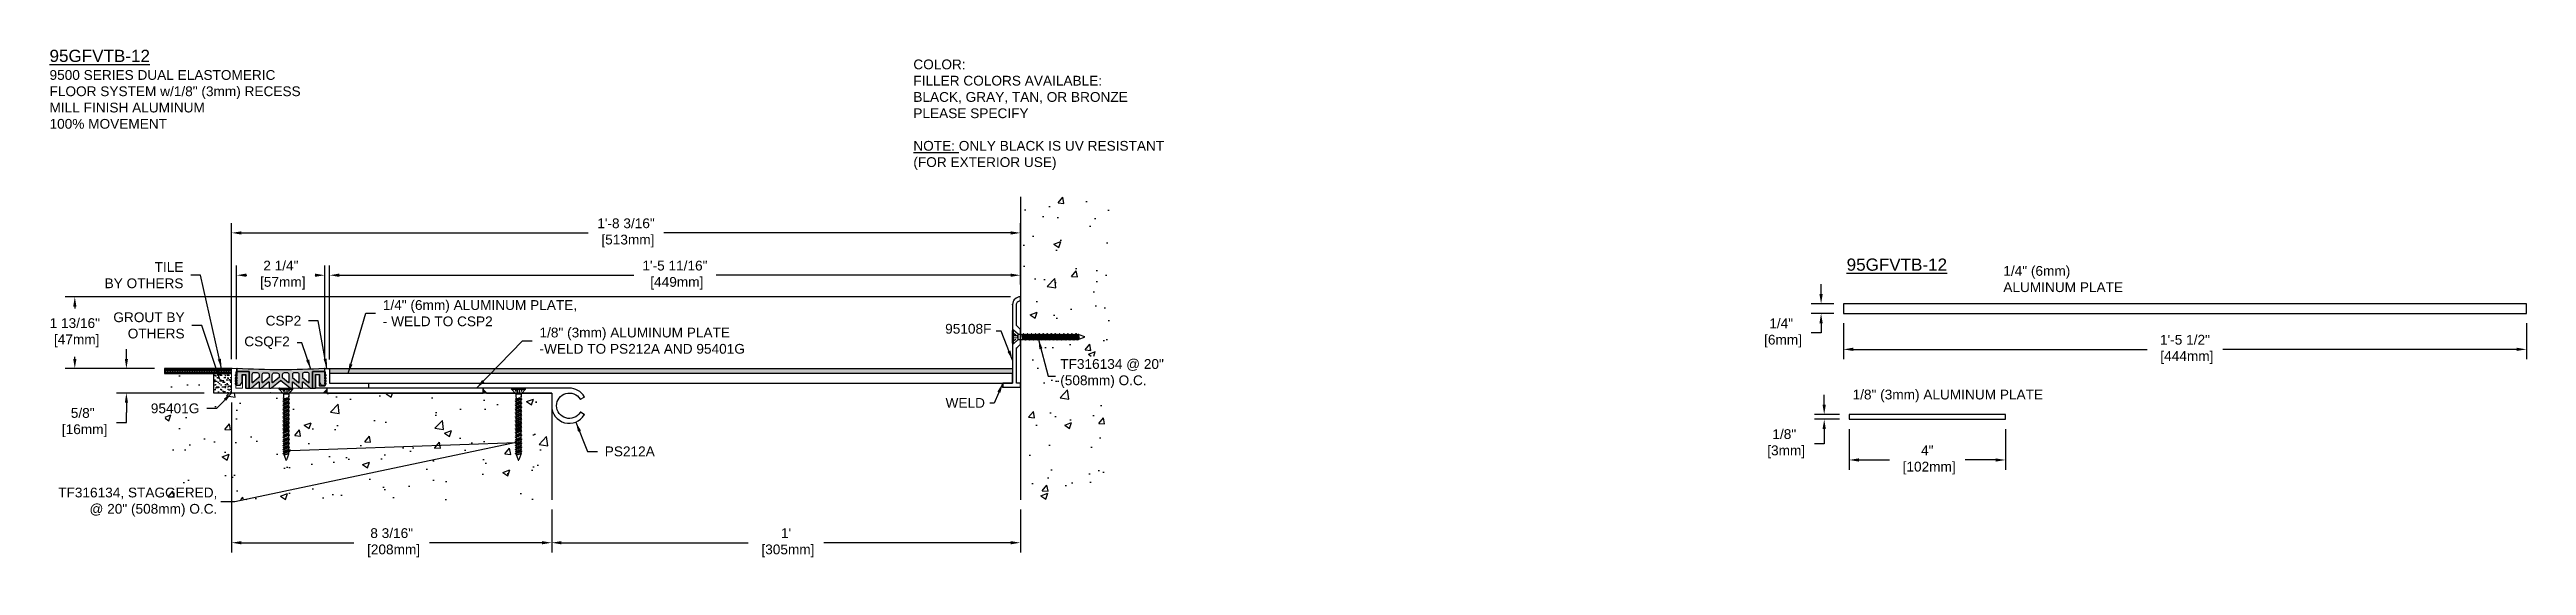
# Model space of a CAD drawing. Header units: inches. Extents: x -9.9 to 53.6, y -3 to 10.2.
import ezdxf
from ezdxf import colors
from ezdxf.entities.mleader import LeaderData, LeaderLine
from ezdxf.math import Vec2, Vec3

# ---------------------------------------------------------------- set-up
doc = ezdxf.new("R2010")
doc.units = ezdxf.units.IN
doc.header["$MEASUREMENT"] = 0
doc.linetypes.add('DASHED', pattern=[0.75, 0.5, -0.25])
for name, color, linetype in [('anchors', 4, 'Continuous'), ('conditions', 1, 'Continuous'), ('dimensions', 3, 'Continuous'), ('FILLER', 2, 'Continuous'), ('METALS', 7, 'Continuous'), ('Text', 2, 'Continuous')]:
    doc.layers.add(name, color=color, linetype=linetype)
doc.styles.add('ARIAL', font='arial.ttf')
doc.dimstyles.new('Arial', dxfattribs={"dimtxt": 0.25, "dimasz": 0.25, "dimexe": 0.25, "dimexo": 0.25, "dimgap": 0.25, "dimtad": 0, "dimtih": 1, "dimtoh": 1, "dimdec": 4, "dimzin": 0, "dimdsep": 46, "dimlunit": 4, "dimtxsty": 'ARIAL', "dimcen": 0.09, "dimadec": 0, "dimazin": 0, "dimtfac": 1, "dimtdec": 4, "dimtofl": 0, "dimtmove": 0, "dimatfit": 3, "dimfxl": 0, "dimfrac": 2, "dimtolj": 1, "dimtzin": 0, "dimarcsym": 0})

# ---------------------------------------------------------------- blocks, each defined once
blk = doc.blocks.new('*D0')
at = {"layer": 'DEFPOINTS', "color": 0}
for p in [(14.995, 4.418), (14.995, 3.928), (-2.694, 2.008)]:
    blk.add_point(p, dxfattribs=at)
at = {"layer": 'dimensions', "color": 0, "lineweight": -2}
for p, q in [((-2.694, 2.258), (-2.694, 4.668)), ((14.995, 4.178), (14.995, 4.668)), ((-2.444, 4.418), (5.094, 4.418)), ((14.745, 4.418), (7.206, 4.418))]:
    blk.add_line(p, q, dxfattribs=at)
at = {"layer": 'dimensions', "color": 0}
for points in [[(-2.444, 4.46), (-2.444, 4.376), (-2.694, 4.418)], [(14.745, 4.46), (14.745, 4.376), (14.995, 4.418)]]:
    blk.add_solid(points, dxfattribs=at)
at = {"layer": 'dimensions', "color": 0, "insert": (6.15, 4.418), "char_height": 0.25, "attachment_point": 5, "style": 'ARIAL'}
blk.add_mtext('\\A1;1\'-5 11/16"\\P [449mm]', dxfattribs=at)
blk = doc.blocks.new('*D1')
at = {"layer": 'DEFPOINTS', "color": 0}
for p in [(14.995, 5.501), (14.995, 3.928), (-5.201, 2.018)]:
    blk.add_point(p, dxfattribs=at)
at = {"layer": 'dimensions', "color": 0, "lineweight": -2}
for p, q in [((-5.201, 2.268), (-5.201, 5.751)), ((14.995, 4.178), (14.995, 5.751)), ((-4.951, 5.501), (3.93, 5.501)), ((14.745, 5.501), (5.863, 5.501))]:
    blk.add_line(p, q, dxfattribs=at)
at = {"layer": 'dimensions', "color": 0}
for points in [[(-4.951, 5.542), (-4.951, 5.459), (-5.201, 5.501)], [(14.745, 5.542), (14.745, 5.459), (14.995, 5.501)]]:
    blk.add_solid(points, dxfattribs=at)
at = {"layer": 'dimensions', "color": 0, "insert": (4.897, 5.501), "char_height": 0.25, "attachment_point": 5, "style": 'ARIAL'}
blk.add_mtext('\\A1;1\'-8 3/16"\\P [513mm]', dxfattribs=at)
blk = doc.blocks.new('*D2')
at = {"layer": 'DEFPOINTS', "color": 0}
for p in [(-5.201, 1.413), (2.995, -1.331), (2.995, -2.428)]:
    blk.add_point(p, dxfattribs=at)
at = {"layer": 'dimensions', "color": 0, "lineweight": -2}
for p, q in [((-5.201, 1.163), (-5.201, -2.678)), ((2.995, -1.581), (2.995, -2.678)), ((-4.951, -2.428), (-2.07, -2.428)), ((2.745, -2.428), (-0.137, -2.428))]:
    blk.add_line(p, q, dxfattribs=at)
at = {"layer": 'dimensions', "color": 0}
for points in [[(-4.951, -2.386), (-4.951, -2.469), (-5.201, -2.428)], [(2.745, -2.386), (2.745, -2.469), (2.995, -2.428)]]:
    blk.add_solid(points, dxfattribs=at)
at = {"layer": 'dimensions', "color": 0, "insert": (-1.103, -2.428), "char_height": 0.25, "attachment_point": 5, "style": 'ARIAL'}
blk.add_mtext('\\A1;8 3/16"\\P [208mm]', dxfattribs=at)
blk = doc.blocks.new('*D3')
at = {"layer": 'DEFPOINTS', "color": 0}
for p in [(2.995, -1.331), (14.995, -1.331), (14.995, -2.428)]:
    blk.add_point(p, dxfattribs=at)
at = {"layer": 'dimensions', "color": 0, "lineweight": -2}
for p, q in [((2.995, -1.581), (2.995, -2.678)), ((14.995, -1.581), (14.995, -2.678)), ((3.245, -2.428), (8.028, -2.428)), ((14.745, -2.428), (9.961, -2.428))]:
    blk.add_line(p, q, dxfattribs=at)
at = {"layer": 'dimensions', "color": 0}
for points in [[(3.245, -2.386), (3.245, -2.469), (2.995, -2.428)], [(14.745, -2.386), (14.745, -2.469), (14.995, -2.428)]]:
    blk.add_solid(points, dxfattribs=at)
at = {"layer": 'dimensions', "color": 0, "insert": (8.995, -2.428), "char_height": 0.25, "attachment_point": 5, "style": 'ARIAL'}
blk.add_mtext("\\A1;1'\\P [305mm]", dxfattribs=at)
blk = doc.blocks.new('*D4')
at = {"layer": 'DEFPOINTS', "color": 0}
for p in [(-2.819, 4.418), (-5.076, 2.018), (-2.819, 2.018)]:
    blk.add_point(p, dxfattribs=at)
at = {"layer": 'dimensions', "color": 0, "lineweight": -2}
for p, q in [((-5.076, 2.268), (-5.076, 4.668)), ((-2.819, 2.268), (-2.819, 4.668)), ((-4.826, 4.418), (-4.81, 4.418)), ((-3.069, 4.418), (-3.071, 4.418))]:
    blk.add_line(p, q, dxfattribs=at)
at = {"layer": 'dimensions', "color": 0}
for points in [[(-4.826, 4.46), (-4.826, 4.377), (-5.076, 4.418)], [(-3.069, 4.46), (-3.069, 4.377), (-2.819, 4.418)]]:
    blk.add_solid(points, dxfattribs=at)
at = {"layer": 'dimensions', "color": 0, "insert": (-3.94, 4.418), "char_height": 0.25, "attachment_point": 5, "style": 'ARIAL'}
blk.add_mtext('\\A1;2 1/4"\\P [57mm]', dxfattribs=at)
blk = doc.blocks.new('csp2')
blk.add_lwpolyline([(0, 0.33, -0.414214), (0.02, 0.35), (0.066, 0.35, -0.414214), (0.086, 0.33), (0.086, 0.08, 0.414214), (0.106, 0.06), (0.23, 0.06, 0.414214), (0.25, 0.08), (0.25, 0.405, 0.414214), (0.24, 0.415, -0.414214), (0.23, 0.425), (0.23, 0.49, -0.414214), (0.24, 0.5), (0.335, 0.5, -0.414214), (0.355, 0.48), (0.355, 0.135, 0.414214), (0.365, 0.125), (1.355, 0.125), (1.355, 0), (0.335, 0), (0.02, 0, -0.414214), (0, 0.02)], format="xyb", close=True)
blk = doc.blocks.new('A$C63CB1885')
for p, q in [((-0.176, 0), (-0.175, 0.018)), ((-0.176, 0), (0.176, 0)), ((-0.176, 0), (-0.07, -0.113)), ((-0.163, 0.029), (0.163, 0.029)), ((0.07, -0.113), (0.176, 0)), ((0.176, 0), (0.175, 0.018)), ((-0.086, -0.302), (0.086, -0.251)), ((-0.086, -0.302), (-0.062, -0.289)), ((-0.086, -0.302), (-0.062, -0.315)), ((-0.086, -0.403), (0.086, -0.353)), ((-0.086, -0.403), (-0.062, -0.391)), ((-0.086, -0.403), (-0.062, -0.416)), ((-0.086, -0.505), (0.086, -0.454)), ((-0.086, -0.505), (-0.062, -0.492)), ((-0.086, -0.505), (-0.062, -0.518)), ((-0.086, -0.607), (0.086, -0.556)), ((-0.086, -0.607), (-0.062, -0.594)), ((-0.086, -0.607), (-0.062, -0.619)), ((-0.074, -0.251), (0.032, -0.215)), ((-0.074, -0.251), (-0.062, -0.245)), ((-0.074, -0.251), (-0.062, -0.257)), ((-0.074, -0.353), (0.074, -0.302)), ((-0.074, -0.353), (-0.062, -0.346)), ((-0.074, -0.353), (-0.062, -0.359)), ((-0.074, -0.454), (0.074, -0.403)), ((-0.074, -0.454), (-0.062, -0.448)), ((-0.074, -0.454), (-0.062, -0.46)), ((-0.074, -0.556), (0.074, -0.505)), ((-0.074, -0.556), (-0.062, -0.55)), ((-0.074, -0.556), (-0.062, -0.562)), ((-0.074, -0.657), (0.074, -0.607)), ((-0.07, -0.113), (0.07, -0.113)), ((-0.07, -0.113), (-0.07, -0.18)), ((-0.069, -0.189), (-0.063, -0.215)), ((-0.062, -0.245), (0.032, -0.215)), ((0.032, -0.215), (-0.062, -0.257)), ((-0.062, -0.225), (-0.062, -0.245)), ((0.062, -0.238), (-0.062, -0.289)), ((-0.062, -0.257), (-0.062, -0.289)), ((0.062, -0.264), (-0.062, -0.315)), ((-0.062, -0.346), (0.062, -0.296)), ((0.062, -0.308), (-0.062, -0.359)), ((-0.062, -0.315), (-0.062, -0.346)), ((0.062, -0.34), (-0.062, -0.391)), ((-0.062, -0.359), (-0.062, -0.391)), ((0.062, -0.366), (-0.062, -0.416)), ((-0.062, -0.448), (0.062, -0.397)), ((0.062, -0.41), (-0.062, -0.46)), ((-0.062, -0.416), (-0.062, -0.448)), ((0.062, -0.441), (-0.062, -0.492)), ((-0.062, -0.46), (-0.062, -0.492)), ((0.062, -0.467), (-0.062, -0.518)), ((-0.062, -0.55), (0.062, -0.499)), ((0.062, -0.511), (-0.062, -0.562)), ((-0.062, -0.518), (-0.062, -0.55)), ((0.062, -0.543), (-0.062, -0.594)), ((-0.062, -0.562), (-0.062, -0.594)), ((0.062, -0.569), (-0.062, -0.619)), ((-0.062, -0.651), (0.062, -0.6)), ((0.062, -0.613), (-0.062, -0.664)), ((-0.062, -0.619), (-0.062, -0.651)), ((0.062, -0.225), (0.062, -0.238)), ((0.086, -0.251), (0.062, -0.238)), ((0.086, -0.251), (0.062, -0.264)), ((0.062, -0.264), (0.062, -0.296)), ((0.074, -0.302), (0.062, -0.296)), ((0.074, -0.302), (0.062, -0.308)), ((0.062, -0.308), (0.062, -0.34)), ((0.086, -0.353), (0.062, -0.34)), ((0.086, -0.353), (0.062, -0.366)), ((0.062, -0.366), (0.062, -0.397)), ((0.074, -0.403), (0.062, -0.397)), ((0.074, -0.403), (0.062, -0.41)), ((0.062, -0.41), (0.062, -0.441)), ((0.086, -0.454), (0.062, -0.441)), ((0.086, -0.454), (0.062, -0.467)), ((0.062, -0.467), (0.062, -0.499)), ((0.074, -0.505), (0.062, -0.499)), ((0.074, -0.505), (0.062, -0.511)), ((0.062, -0.511), (0.062, -0.543)), ((0.086, -0.556), (0.062, -0.543)), ((0.086, -0.556), (0.062, -0.569)), ((0.062, -0.569), (0.062, -0.6)), ((0.074, -0.607), (0.062, -0.6)), ((0.074, -0.607), (0.062, -0.613)), ((0.062, -0.613), (0.062, -0.644)), ((0.069, -0.189), (0.063, -0.215)), ((0.07, -0.113), (0.07, -0.18)), ((-0.086, -0.708), (0.086, -0.657)), ((-0.086, -0.708), (-0.062, -0.695)), ((-0.086, -0.708), (-0.062, -0.721)), ((-0.086, -0.81), (0.086, -0.759)), ((-0.086, -0.81), (-0.062, -0.797)), ((-0.086, -0.81), (-0.062, -0.823)), ((-0.086, -0.911), (0.086, -0.86)), ((-0.086, -0.911), (-0.062, -0.898)), ((-0.086, -0.911), (-0.062, -0.924)), ((-0.086, -1.013), (0.086, -0.962)), ((-0.086, -1.013), (-0.062, -1)), ((-0.086, -1.013), (-0.062, -1.026)), ((-0.086, -1.114), (0.086, -1.064)), ((-0.086, -1.114), (-0.062, -1.101)), ((-0.086, -1.114), (-0.062, -1.127)), ((-0.086, -1.222), (0.086, -1.171)), ((-0.086, -1.222), (-0.062, -1.209)), ((-0.086, -1.222), (-0.062, -1.235)), ((-0.074, -0.657), (-0.062, -0.651)), ((-0.074, -0.657), (-0.062, -0.664)), ((-0.074, -0.759), (0.074, -0.708)), ((-0.074, -0.759), (-0.062, -0.753)), ((-0.074, -0.759), (-0.062, -0.765)), ((-0.074, -0.86), (0.074, -0.81)), ((-0.074, -0.86), (-0.062, -0.854)), ((-0.074, -0.86), (-0.062, -0.867)), ((-0.074, -0.962), (0.074, -0.911)), ((-0.074, -0.962), (-0.062, -0.956)), ((-0.074, -0.962), (-0.062, -0.968)), ((-0.074, -1.064), (0.074, -1.013)), ((-0.074, -1.064), (-0.062, -1.057)), ((-0.074, -1.064), (-0.062, -1.07)), ((-0.074, -1.171), (0.074, -1.121)), ((-0.074, -1.171), (-0.062, -1.165)), ((-0.074, -1.171), (-0.062, -1.178)), ((-0.074, -1.282), (0.074, -1.231)), ((0.062, -0.644), (-0.062, -0.695)), ((-0.062, -0.664), (-0.062, -0.695)), ((0.062, -0.67), (-0.062, -0.721)), ((-0.062, -0.753), (0.062, -0.702)), ((0.062, -0.714), (-0.062, -0.765)), ((-0.062, -0.721), (-0.062, -0.753)), ((0.062, -0.746), (-0.062, -0.797)), ((-0.062, -0.765), (-0.062, -0.797)), ((0.062, -0.772), (-0.062, -0.823)), ((-0.062, -0.854), (0.062, -0.804)), ((0.062, -0.816), (-0.062, -0.867)), ((-0.062, -0.823), (-0.062, -0.854)), ((0.062, -0.848), (-0.062, -0.898)), ((-0.062, -0.867), (-0.062, -0.898)), ((0.062, -0.873), (-0.062, -0.924)), ((-0.062, -0.956), (0.062, -0.905)), ((0.062, -0.917), (-0.062, -0.968)), ((-0.062, -0.924), (-0.062, -0.956)), ((0.062, -0.949), (-0.062, -1)), ((-0.062, -0.968), (-0.062, -1)), ((0.062, -0.975), (-0.062, -1.026)), ((-0.062, -1.057), (0.062, -1.007)), ((0.062, -1.019), (-0.062, -1.07)), ((-0.062, -1.026), (-0.062, -1.057)), ((0.062, -1.051), (-0.062, -1.101)), ((-0.062, -1.07), (-0.062, -1.101)), ((0.062, -1.077), (-0.062, -1.127)), ((-0.062, -1.165), (0.062, -1.115)), ((0.062, -1.127), (-0.062, -1.178)), ((-0.062, -1.127), (-0.062, -1.165)), ((0.062, -1.159), (-0.062, -1.209)), ((-0.062, -1.178), (-0.062, -1.209)), ((0.062, -1.184), (-0.062, -1.235)), ((-0.062, -1.275), (0.062, -1.225)), ((-0.062, -1.235), (-0.062, -1.275)), ((0.062, -1.237), (-0.062, -1.288)), ((0.086, -0.657), (0.062, -0.644)), ((0.086, -0.657), (0.062, -0.67)), ((0.062, -0.67), (0.062, -0.702)), ((0.074, -0.708), (0.062, -0.702)), ((0.074, -0.708), (0.062, -0.714)), ((0.062, -0.714), (0.062, -0.746)), ((0.086, -0.759), (0.062, -0.746)), ((0.086, -0.759), (0.062, -0.772)), ((0.062, -0.772), (0.062, -0.804)), ((0.074, -0.81), (0.062, -0.804)), ((0.074, -0.81), (0.062, -0.816)), ((0.062, -0.816), (0.062, -0.848)), ((0.086, -0.86), (0.062, -0.848)), ((0.086, -0.86), (0.062, -0.873)), ((0.062, -0.873), (0.062, -0.905)), ((0.074, -0.911), (0.062, -0.905)), ((0.074, -0.911), (0.062, -0.917)), ((0.062, -0.917), (0.062, -0.949)), ((0.086, -0.962), (0.062, -0.949)), ((0.086, -0.962), (0.062, -0.975)), ((0.062, -0.975), (0.062, -1.007)), ((0.074, -1.013), (0.062, -1.007)), ((0.074, -1.013), (0.062, -1.019)), ((0.062, -1.019), (0.062, -1.051)), ((0.086, -1.064), (0.062, -1.051)), ((0.086, -1.064), (0.062, -1.077)), ((0.062, -1.077), (0.062, -1.115)), ((0.074, -1.121), (0.062, -1.115)), ((0.074, -1.121), (0.062, -1.127)), ((0.062, -1.127), (0.062, -1.159)), ((0.086, -1.171), (0.062, -1.159)), ((0.086, -1.171), (0.062, -1.184)), ((0.062, -1.184), (0.062, -1.225)), ((0.074, -1.231), (0.062, -1.225)), ((0.074, -1.231), (0.062, -1.237)), ((0.062, -1.237), (0.062, -1.269)), ((-0.086, -1.332), (0.086, -1.282)), ((-0.086, -1.332), (-0.062, -1.319)), ((-0.086, -1.332), (-0.062, -1.345)), ((-0.086, -1.438), (0.086, -1.387)), ((-0.086, -1.438), (-0.062, -1.425)), ((-0.086, -1.438), (-0.062, -1.451)), ((-0.086, -1.54), (0.086, -1.489)), ((-0.086, -1.54), (-0.062, -1.527)), ((-0.086, -1.54), (-0.062, -1.553)), ((-0.086, -1.643), (0.086, -1.592)), ((-0.086, -1.643), (-0.062, -1.63)), ((-0.086, -1.643), (-0.062, -1.655)), ((-0.074, -1.282), (-0.062, -1.275)), ((-0.074, -1.282), (-0.062, -1.288)), ((-0.074, -1.387), (0.074, -1.336)), ((-0.074, -1.387), (-0.062, -1.381)), ((-0.074, -1.387), (-0.062, -1.393)), ((-0.074, -1.489), (0.074, -1.439)), ((-0.074, -1.489), (-0.062, -1.483)), ((-0.074, -1.489), (-0.062, -1.496)), ((-0.074, -1.592), (0.074, -1.541)), ((-0.074, -1.592), (-0.062, -1.586)), ((-0.074, -1.592), (-0.062, -1.598)), ((0.062, -1.269), (-0.062, -1.319)), ((-0.062, -1.288), (-0.062, -1.319)), ((0.062, -1.295), (-0.062, -1.345)), ((-0.062, -1.381), (0.062, -1.33)), ((0.062, -1.343), (-0.062, -1.393)), ((-0.062, -1.345), (-0.062, -1.381)), ((0.062, -1.374), (-0.062, -1.425)), ((-0.062, -1.393), (-0.062, -1.425)), ((0.062, -1.4), (-0.062, -1.451)), ((-0.062, -1.483), (0.062, -1.433)), ((0.062, -1.445), (-0.062, -1.496)), ((-0.062, -1.451), (-0.062, -1.483)), ((0.062, -1.477), (-0.062, -1.527)), ((-0.062, -1.496), (-0.062, -1.527)), ((0.062, -1.502), (-0.062, -1.553)), ((-0.062, -1.586), (0.062, -1.535)), ((0.062, -1.547), (-0.062, -1.598)), ((-0.062, -1.553), (-0.062, -1.586)), ((0.062, -1.579), (-0.062, -1.63)), ((-0.062, -1.598), (-0.062, -1.63)), ((0.062, -1.605), (-0.062, -1.655)), ((-0.06, -1.668), (-0.01, -1.81)), ((-0.034, -1.679), (0.062, -1.636)), ((-0.034, -1.679), (0.074, -1.643)), ((0.062, -1.649), (-0.034, -1.679)), ((0.06, -1.668), (0.01, -1.81)), ((0.086, -1.282), (0.062, -1.269)), ((0.086, -1.282), (0.062, -1.295)), ((0.062, -1.295), (0.062, -1.33)), ((0.074, -1.336), (0.062, -1.33)), ((0.074, -1.336), (0.062, -1.343)), ((0.062, -1.343), (0.062, -1.374)), ((0.086, -1.387), (0.062, -1.374)), ((0.086, -1.387), (0.062, -1.4)), ((0.062, -1.4), (0.062, -1.433)), ((0.074, -1.439), (0.062, -1.433)), ((0.074, -1.439), (0.062, -1.445)), ((0.062, -1.445), (0.062, -1.477)), ((0.086, -1.489), (0.062, -1.477)), ((0.086, -1.489), (0.062, -1.502)), ((0.062, -1.502), (0.062, -1.535)), ((0.074, -1.541), (0.062, -1.535)), ((0.074, -1.541), (0.062, -1.547)), ((0.062, -1.547), (0.062, -1.579)), ((0.086, -1.592), (0.062, -1.579)), ((0.086, -1.592), (0.062, -1.605)), ((0.062, -1.605), (0.062, -1.652)), ((0.074, -1.643), (0.062, -1.636)), ((0.074, -1.643), (0.062, -1.649))]:
    blk.add_line(p, q)
at = {"linetype": 'DASHED', "ltscale": 0.025}
for p, q in [((-0.113, 0.029), (-0.024, -0.106)), ((-0.024, -0.106), (-0.031, 0.028)), ((0.024, -0.106), (0.031, 0.029)), ((0.112, 0.029), (0.024, -0.106)), ((-0.024, -0.106), (0.024, -0.106))]:
    blk.add_line(p, q, dxfattribs=at)
for centre, radius, start, end in [((-0.163, 0.017), 0.0112, 90, 175), ((0.163, 0.017), 0.0112, 5, 90), ((-0.023, -0.18), 0.0465, 180, 191.9357), ((-0.109, -0.225), 0.0465, 0, 11.9357), ((0.109, -0.225), 0.0465, 168.0643, 180), ((0.023, -0.18), 0.0465, 348.0643, 0), ((-0.016, -1.652), 0.0465, 183.94761, 199.30575), ((0, -1.806), 0.0106, 204.10008, 335.89992), ((0.016, -1.652), 0.0465, 340.69425, 0)]:
    blk.add_arc(centre, radius, start, end)
blk = doc.blocks.new('TF316134')
blk.add_blockref('A$C63CB1885', (0, -0.0285))
blk = doc.blocks.new('*D8')
at = {"layer": 'DEFPOINTS', "color": 0}
for p in [(36.071, 3.44), (53.56, 3.44), (53.56, 2.521)]:
    blk.add_point(p, dxfattribs=at)
at = {"layer": 'dimensions', "color": 0, "lineweight": -2}
for p, q in [((36.071, 3.19), (36.071, 2.271)), ((53.56, 3.19), (53.56, 2.271)), ((36.321, 2.521), (43.849, 2.521)), ((53.31, 2.521), (45.782, 2.521))]:
    blk.add_line(p, q, dxfattribs=at)
at = {"layer": 'dimensions', "color": 0}
for points in [[(36.321, 2.563), (36.321, 2.48), (36.071, 2.521)], [(53.31, 2.563), (53.31, 2.48), (53.56, 2.521)]]:
    blk.add_solid(points, dxfattribs=at)
at = {"layer": 'dimensions', "color": 0, "insert": (44.816, 2.521), "char_height": 0.25, "attachment_point": 5, "style": 'ARIAL'}
blk.add_mtext('\\A1;1\'-5 1/2"\\P [444mm]', dxfattribs=at)
blk = doc.blocks.new('*D9')
at = {"layer": 'DEFPOINTS', "color": 0}
for p in [(35.498, 3.44), (36.071, 3.69), (36.071, 3.44)]:
    blk.add_point(p, dxfattribs=at)
at = {"layer": 'dimensions', "color": 0, "lineweight": -2}
for p, q in [((35.498, 3.94), (35.498, 4.19)), ((35.821, 3.69), (35.248, 3.69)), ((35.821, 3.44), (35.248, 3.44)), ((35.498, 3.19), (35.498, 2.94)), ((35.498, 2.94), (35.248, 2.94))]:
    blk.add_line(p, q, dxfattribs=at)
at = {"layer": 'dimensions', "color": 0}
for points in [[(35.456, 3.94), (35.54, 3.94), (35.498, 3.69)], [(35.456, 3.19), (35.54, 3.19), (35.498, 3.44)]]:
    blk.add_solid(points, dxfattribs=at)
at = {"layer": 'dimensions', "color": 0, "insert": (34.476, 2.94), "char_height": 0.25, "attachment_point": 5, "style": 'ARIAL'}
blk.add_mtext('\\A1;1/4"\\P [6mm]', dxfattribs=at)
blk = doc.blocks.new('*D10')
at = {"layer": 'DEFPOINTS', "color": 0}
for p in [(-7.896, 2.028), (-6.923, 2.028), (-5.654, 1.403)]:
    blk.add_point(p, dxfattribs=at)
at = {"layer": 'dimensions', "color": 0, "lineweight": -2}
for p, q in [((-7.173, 2.028), (-8.146, 2.028)), ((-7.896, 2.278), (-7.896, 2.528)), ((-5.904, 1.403), (-8.146, 1.403)), ((-8.146, 0.647), (-7.896, 0.647)), ((-7.896, 1.153), (-7.896, 0.903)), ((-7.896, 0.647), (-7.896, 0.903))]:
    blk.add_line(p, q, dxfattribs=at)
at = {"layer": 'dimensions', "color": 0}
for points in [[(-7.937, 2.278), (-7.854, 2.278), (-7.896, 2.028)], [(-7.937, 1.153), (-7.854, 1.153), (-7.896, 1.403)]]:
    blk.add_solid(points, dxfattribs=at)
at = {"layer": 'dimensions', "color": 0, "insert": (-9.015, 0.647), "char_height": 0.25, "attachment_point": 5, "style": 'ARIAL'}
blk.add_mtext('\\A1;5/8"\\P [16mm]', dxfattribs=at)
blk = doc.blocks.new('95401G')
at = {"color": 7, "linetype": 'Continuous', "lineweight": 15}
blk.add_lwpolyline([(2.438, 0.115, 0.414214), (2.428, 0.125), (0.365, 0.125, -0.414214), (0.355, 0.135), (0.355, 0.445, 0.414214), (0.345, 0.455), (0.285, 0.455, 0.414214), (0.275, 0.445), (0.275, 0.135, -0.414214), (0.265, 0.125), (0.115, 0.125, -0.414214), (0.105, 0.135), (0.105, 0.53, -0.414214), (0.115, 0.54, 0.414214), (0.125, 0.55), (0.125, 0.615, 0.414214), (0.115, 0.625), (0.01, 0.625, 0.414214), (0, 0.615), (0, 0.01, 0.414214), (0.01, 0), (0.981, 0, 0.198912), (0.988, 0.003), (0.993, 0.008, -0.414214), (1.007, 0.008), (1.012, 0.003, 0.198912), (1.019, 0), (2.344, 0, 0.198912), (2.351, 0.003), (2.435, 0.087, 0.198912), (2.438, 0.094)], format="xyb", close=True, dxfattribs=at)
blk = doc.blocks.new('PS212A')
at = {"linetype": 'Continuous', "flags": 128}
blk.add_lwpolyline([(0.451, 0.125), (-1.747, 0.125, 0.414214), (-1.757, 0.115), (-1.757, 0.095, 0.198912), (-1.754, 0.087), (-1.67, 0.003, 0.198912), (-1.663, 0), (-0.009, 0, -0.414214), (0.001, -0.01), (0.001, -0.325, 0.758338), (0.836, -0.559, 0.420887), (0.832, -0.545), (0.741, -0.492, 0.405496), (0.727, -0.496, -3.520953), (0.727, -0.154, 0.405496), (0.741, -0.157), (0.832, -0.105, 0.420887), (0.836, -0.091, 0.261868)], format="xyb", close=True, dxfattribs=at)
blk = doc.blocks.new('*D18')
at = {"layer": 'DEFPOINTS', "color": 0}
for p in [(36.217, 0.731), (40.217, 0.731), (40.217, -0.31)]:
    blk.add_point(p, dxfattribs=at)
at = {"layer": 'dimensions', "color": 0, "lineweight": -2}
for p, q in [((36.217, 0.481), (36.217, -0.56)), ((40.217, 0.481), (40.217, -0.56)), ((36.467, -0.31), (37.251, -0.31)), ((39.967, -0.31), (39.184, -0.31))]:
    blk.add_line(p, q, dxfattribs=at)
at = {"layer": 'dimensions', "color": 0}
for points in [[(36.467, -0.269), (36.467, -0.352), (36.217, -0.31)], [(39.967, -0.269), (39.967, -0.352), (40.217, -0.31)]]:
    blk.add_solid(points, dxfattribs=at)
at = {"layer": 'dimensions', "color": 0, "insert": (38.217, -0.31), "char_height": 0.25, "attachment_point": 5, "style": 'ARIAL'}
blk.add_mtext('\\A1;4"\\P [102mm]', dxfattribs=at)
blk = doc.blocks.new('*D19')
at = {"layer": 'DEFPOINTS', "color": 0}
for p in [(35.578, 0.856), (36.217, 0.856), (36.217, 0.731)]:
    blk.add_point(p, dxfattribs=at)
at = {"layer": 'dimensions', "color": 0, "lineweight": -2}
for p, q in [((35.578, 1.106), (35.578, 1.356)), ((35.967, 0.856), (35.328, 0.856)), ((35.967, 0.731), (35.328, 0.731)), ((35.578, 0.106), (35.328, 0.106)), ((35.578, 0.481), (35.578, 0.106))]:
    blk.add_line(p, q, dxfattribs=at)
at = {"layer": 'dimensions', "color": 0}
for points in [[(35.536, 1.106), (35.62, 1.106), (35.578, 0.856)], [(35.536, 0.481), (35.62, 0.481), (35.578, 0.731)]]:
    blk.add_solid(points, dxfattribs=at)
at = {"layer": 'dimensions', "color": 0, "insert": (34.556, 0.106), "char_height": 0.25, "attachment_point": 5, "style": 'ARIAL'}
blk.add_mtext('\\A1;1/8"\\P [3mm]', dxfattribs=at)
blk = doc.blocks.new('95108F')
blk.add_lwpolyline([(0.063, 0.063), (0.963, 0.063), (1.063, -0.037), (1.438, -0.037), (1.538, 0.063), (2.077, 0.063, -0.414214), (2.176, -0.036), (2.176, -0.037), (2.276, -0.037), (2.276, -0.036, 0.414214), (2.077, 0.163), (1.261, 0.163), (1.251, 0.153), (1.241, 0.163), (0.063, 0.163), (0.063, 0.413), (-0.037, 0.413), (-0.037, -0.037), (0.063, -0.037)], format="xyb", close=True)
for p in [(-0.037, 0.413), (0.963, 0.063), (2.077, 0.163), (2.199, 0.122), (0.063, -0.037), (1.438, -0.037), (2.276, -0.037)]:
    blk.add_point(p)
blk = doc.blocks.new('*D21')
at = {"layer": 'DEFPOINTS', "color": 0}
for p in [(14.994, 3.865), (-9.217, 2.028), (-6.923, 2.028)]:
    blk.add_point(p, dxfattribs=at)
at = {"layer": 'dimensions', "color": 0, "lineweight": -2}
for p, q in [((14.744, 3.865), (-9.467, 3.865)), ((-9.217, 3.615), (-9.217, 3.567)), ((-7.173, 2.028), (-9.467, 2.028)), ((-9.217, 2.278), (-9.217, 2.326))]:
    blk.add_line(p, q, dxfattribs=at)
at = {"layer": 'dimensions', "color": 0}
for points in [[(-9.258, 3.615), (-9.175, 3.615), (-9.217, 3.865)], [(-9.258, 2.278), (-9.175, 2.278), (-9.217, 2.028)]]:
    blk.add_solid(points, dxfattribs=at)
at = {"layer": 'dimensions', "color": 0, "insert": (-9.217, 2.947), "char_height": 0.25, "attachment_point": 5, "style": 'ARIAL'}
blk.add_mtext('\\A1;1 13/16"\\P [47mm]', dxfattribs=at)
blk = doc.blocks.new('CSQF2')
h = blk.add_hatch(color=256)
h.paths.add_polyline_path([(4.559, 1.888, 0.430422), (4.548, 1.898, -0.027516), (2.319, 1.898, 0.430422), (2.309, 1.888), (2.309, 1.819), (2.624, 1.819), (2.624, 1.399), (2.676, 1.399, 0.176327), (2.682, 1.401), (2.864, 1.554, -0.63707), (2.88, 1.546), (2.88, 1.409, 0.414214), (2.89, 1.399), (2.932, 1.399, 0.176327), (2.939, 1.401), (3.121, 1.554, -0.63707), (3.137, 1.546), (3.137, 1.409, 0.414214), (3.147, 1.399), (3.189, 1.399, 0.176327), (3.195, 1.401), (3.427, 1.596, -0.36397), (3.44, 1.596), (3.672, 1.401, 0.176327), (3.679, 1.399), (3.721, 1.399, 0.414214), (3.731, 1.409), (3.731, 1.546, -0.63707), (3.747, 1.554), (3.929, 1.401, 0.176327), (3.935, 1.399), (3.977, 1.399, 0.414214), (3.987, 1.409), (3.987, 1.546, -0.63707), (4.004, 1.554), (4.186, 1.401, 0.176327), (4.192, 1.399), (4.244, 1.399), (4.244, 1.819), (4.559, 1.819)])
h.paths.add_polyline_path([(3.267, 1.788, 0.000939), (3.344, 1.788, -0.412919), (3.394, 1.738), (3.394, 1.676, -0.221695), (3.39, 1.669), (3.234, 1.537, -0.63707), (3.217, 1.545), (3.217, 1.738, -0.416611)], flags=16)
h.paths.add_polyline_path([(3.137, 1.74), (3.137, 1.676, -0.221695), (3.134, 1.669), (2.977, 1.537, -0.63707), (2.96, 1.545), (2.96, 1.742, -0.420307), (3.012, 1.792, 0.000939), (3.088, 1.79, -0.409242)], flags=16)
h.paths.add_polyline_path([(3.524, 1.788, 0.000939), (3.6, 1.788, -0.416611), (3.651, 1.738), (3.651, 1.545, -0.63707), (3.634, 1.537), (3.478, 1.669, -0.221695), (3.474, 1.676), (3.474, 1.738, -0.412919)], flags=16)
h.paths.add_polyline_path([(2.88, 1.746), (2.88, 1.676, -0.221695), (2.877, 1.669), (2.72, 1.537, -0.63707), (2.704, 1.545), (2.704, 1.749, -0.424014), (2.756, 1.799, 0.000939), (2.832, 1.796, -0.405574)], flags=16)
h.paths.add_polyline_path([(3.78, 1.79, 0.000939), (3.856, 1.792, -0.420307), (3.907, 1.742), (3.907, 1.545, -0.63707), (3.891, 1.537), (3.734, 1.669, -0.221695), (3.731, 1.676), (3.731, 1.74, -0.409242)], flags=16)
h.paths.add_polyline_path([(4.036, 1.796, 0.000939), (4.112, 1.799, -0.424014), (4.164, 1.749), (4.164, 1.545, -0.63707), (4.147, 1.537), (3.991, 1.669, -0.221695), (3.987, 1.676), (3.987, 1.746, -0.405574)], flags=16)
h.paths.add_polyline_path([(2.624, 1.819), (2.309, 1.819), (2.309, 1.707), (2.285, 1.731, 0.414214), (2.271, 1.731, 0.414214), (2.271, 1.717), (2.309, 1.679), (2.309, 1.637), (2.285, 1.661, 0.414214), (2.271, 1.661, 0.414214), (2.271, 1.647), (2.309, 1.609), (2.309, 1.567), (2.285, 1.591, 0.414214), (2.271, 1.591, 0.414214), (2.271, 1.577), (2.309, 1.539), (2.309, 1.497), (2.285, 1.521, 0.414214), (2.271, 1.521, 0.414214), (2.271, 1.507), (2.306, 1.472, 0.198912), (2.313, 1.469), (2.399, 1.469), (2.444, 1.547), (2.444, 1.749), (2.544, 1.749), (2.544, 1.399), (2.624, 1.399)])
h.paths.add_polyline_path([(4.324, 1.749), (4.424, 1.749), (4.424, 1.547), (4.469, 1.469), (4.555, 1.469, 0.198912), (4.562, 1.472), (4.597, 1.507, 0.414214), (4.597, 1.521, 0.414214), (4.583, 1.521), (4.559, 1.497), (4.559, 1.539), (4.597, 1.577, 0.414214), (4.597, 1.591, 0.414214), (4.583, 1.591), (4.559, 1.567), (4.559, 1.609), (4.597, 1.647, 0.414214), (4.597, 1.661, 0.414214), (4.583, 1.661), (4.559, 1.637), (4.559, 1.679), (4.597, 1.717, 0.414214), (4.597, 1.731, 0.414214), (4.583, 1.731), (4.559, 1.707), (4.559, 1.819), (4.244, 1.819), (4.244, 1.399), (4.324, 1.399)])
for p, q in [((2.309, 1.819), (2.624, 1.819)), ((2.624, 1.819), (2.309, 1.819)), ((2.624, 1.819), (2.624, 1.399)), ((2.624, 1.399), (2.624, 1.819)), ((4.244, 1.819), (4.244, 1.399)), ((4.559, 1.819), (4.244, 1.819)), ((4.244, 1.819), (4.559, 1.819)), ((4.244, 1.399), (4.244, 1.819))]:
    blk.add_line(p, q)
for points in [[(2.89, 1.399), (2.932, 1.399, 0.176327), (2.939, 1.401), (3.121, 1.554, -0.63707), (3.137, 1.546), (3.137, 1.409, 0.414214), (3.147, 1.399), (3.189, 1.399, 0.176327), (3.195, 1.401), (3.427, 1.596, -0.36397), (3.44, 1.596), (3.672, 1.401, 0.176327), (3.679, 1.399), (3.721, 1.399, 0.414214), (3.731, 1.409), (3.731, 1.546, -0.63707), (3.747, 1.554), (3.929, 1.401, 0.176327), (3.935, 1.399), (3.977, 1.399, 0.414214), (3.987, 1.409), (3.987, 1.546, -0.63707), (4.004, 1.554), (4.186, 1.401, 0.176327), (4.192, 1.399), (4.244, 1.399), (4.324, 1.399), (4.324, 1.749), (4.424, 1.749), (4.424, 1.547), (4.469, 1.469), (4.555, 1.469, 0.198912), (4.562, 1.472), (4.597, 1.507, 0.414214), (4.597, 1.521, 0.414214), (4.583, 1.521), (4.559, 1.497), (4.559, 1.539), (4.597, 1.577, 0.414214), (4.597, 1.591, 0.414214), (4.583, 1.591), (4.559, 1.567), (4.559, 1.609), (4.597, 1.647, 0.414214), (4.597, 1.661, 0.414214), (4.583, 1.661), (4.559, 1.637), (4.559, 1.679), (4.597, 1.717, 0.414214), (4.597, 1.731, 0.414214), (4.583, 1.731), (4.559, 1.707), (4.559, 1.819), (4.559, 1.888, 0.430422), (4.548, 1.898, -0.027516), (2.319, 1.898, 0.430422), (2.309, 1.888), (2.309, 1.819), (2.309, 1.707), (2.285, 1.731, 0.414214), (2.271, 1.731, 0.414214), (2.271, 1.717), (2.309, 1.679), (2.309, 1.637), (2.285, 1.661, 0.414214), (2.271, 1.661, 0.414214), (2.271, 1.647), (2.309, 1.609), (2.309, 1.567), (2.285, 1.591, 0.414214), (2.271, 1.591, 0.414214), (2.271, 1.577), (2.309, 1.539), (2.309, 1.497), (2.285, 1.521, 0.414214), (2.271, 1.521, 0.414214), (2.271, 1.507), (2.306, 1.472, 0.198912), (2.313, 1.469), (2.399, 1.469), (2.444, 1.547), (2.444, 1.749), (2.544, 1.749), (2.544, 1.399), (2.624, 1.399), (2.676, 1.399, 0.176327), (2.682, 1.401), (2.864, 1.554, -0.63707), (2.88, 1.546), (2.88, 1.409, 0.414214)], [(2.88, 1.676, -0.221695), (2.877, 1.669), (2.72, 1.537, -0.63707), (2.704, 1.545), (2.704, 1.749, -0.424014), (2.756, 1.799, 0.000939), (2.832, 1.796, -0.405574), (2.88, 1.746)], [(3.137, 1.74), (3.137, 1.676, -0.221695), (3.134, 1.669), (2.977, 1.537, -0.63707), (2.96, 1.545), (2.96, 1.742, -0.420307), (3.012, 1.792, 0.000939), (3.088, 1.79, -0.409242)], [(3.394, 1.738), (3.394, 1.676, -0.221695), (3.39, 1.669), (3.234, 1.537, -0.63707), (3.217, 1.545), (3.217, 1.738, -0.416611), (3.267, 1.788, 0.000939), (3.344, 1.788, -0.412919)], [(3.474, 1.738), (3.474, 1.676, 0.221695), (3.478, 1.669), (3.634, 1.537, 0.63707), (3.651, 1.545), (3.651, 1.738, 0.416611), (3.6, 1.788, -0.000939), (3.524, 1.788, 0.412919)], [(3.78, 1.79, 0.409242), (3.731, 1.74), (3.731, 1.676, 0.221695), (3.734, 1.669), (3.891, 1.537, 0.63707), (3.907, 1.545), (3.907, 1.742, 0.420307), (3.856, 1.792, -0.000939)], [(3.987, 1.746), (3.987, 1.676, 0.221695), (3.991, 1.669), (4.147, 1.537, 0.63707), (4.164, 1.545), (4.164, 1.749, 0.424014), (4.112, 1.799, -0.000939), (4.036, 1.796, 0.405574)]]:
    blk.add_lwpolyline(points, format="xyb", close=True)

msp = doc.modelspace()

# ---------------------------------------------------------------- hatches: boundary and pattern name
at = {"layer": 'conditions'}
h = msp.add_hatch(dxfattribs=at)
h.set_pattern_fill('AR-CONC', color=256, scale=0.25, style=0)
h.set_pattern_definition([(50, (3.0008, 3e-05), (1.79315, -0.15688), [0.1875, -2.0625]), (355, (3.0008, 3e-05), (-0.34688, 1.88048), [0.15, -1.65]), (100.451, (3.1502, -0.013), (1.44627, 1.7236), [0.15935, -1.75286]), (46.184, (3.0008, 0.5), (2.6681, -0.4138), [0.28125, -3.09375]), (96.636, (3.2231, 0.4655), (2.33666, 2.4353), [0.23903, -2.6293]), (351.184, (3.0008, 0.5), (2.33665, 2.4353), [0.225, -2.475]), (21, (3.2508, 0.375), (1.49227, -1.00655), [0.1875, -2.0625]), (326, (3.2508, 0.375), (0.60829, 1.81288), [0.15, -1.65]), (71.451, (3.3752, 0.2911), (2.10056, 0.80633), [0.15935, -1.75286]), (37.5, (3.0008, 3e-05), (0.0304, 0.832235), [0, -1.63, 0, -1.675, 0, -1.65625]), (7.5, (3.0008, 3e-05), (0.657674, 0.98603), [0, -0.955, 0, -1.5925, 0, -0.63125]), (327.5, (2.4433, 3e-05), (1.334556, -0.056387), [0, -0.625, 0, -1.95, 0, -2.5875]), (317.5, (2.1933, 3e-05), (1.457965, 0.25026), [0, -0.8125, 0, -1.295, 0, -1.8375])])
h.paths.add_polyline_path([(17.30004, 6.42269), (14.99462, 6.42269), (14.99462, 2.97147), (15.00758, 2.97147), (15.0383, 2.96498, 0.05212645), (15.04792, 2.96397), (15.06129, 2.96397), (15.07421, 2.98797), (15.08714, 2.96397), (15.11883, 2.96397), (15.125, 2.97542), (15.13116, 2.96397), (15.16285, 2.96397), (15.17578, 2.98797), (15.1887, 2.96397), (15.22039, 2.96397), (15.22656, 2.97542), (15.23272, 2.96397), (15.26441, 2.96397), (15.27734, 2.98797), (15.29026, 2.96397), (15.32196, 2.96397), (15.32812, 2.97542), (15.33428, 2.96397), (15.36598, 2.96397), (15.3789, 2.98797), (15.39183, 2.96397), (15.42352, 2.96397), (15.42968, 2.97542), (15.43585, 2.96397), (15.46754, 2.96397), (15.48046, 2.98797), (15.49339, 2.96397), (15.52508, 2.96397), (15.53125, 2.97542), (15.53741, 2.96397), (15.5691, 2.96397), (15.58203, 2.98797), (15.59495, 2.96397), (15.62664, 2.96397), (15.63281, 2.97542), (15.63897, 2.96397), (15.67066, 2.96397), (15.68359, 2.98797), (15.69651, 2.96397), (15.72821, 2.96397), (15.73437, 2.97542), (15.74053, 2.96397), (15.77223, 2.96397), (15.78515, 2.98797), (15.79808, 2.96397), (15.82977, 2.96397), (15.83593, 2.97542), (15.8421, 2.96397), (15.87379, 2.96397), (15.88671, 2.98797), (15.89964, 2.96397), (15.93765, 2.96397), (15.94381, 2.97542), (15.94998, 2.96397), (15.98167, 2.96397), (15.99459, 2.98797), (16.00752, 2.96397), (16.04778, 2.96397), (16.05394, 2.97542), (16.0601, 2.96397), (16.0918, 2.96397), (16.10472, 2.98797), (16.11765, 2.96397), (16.15341, 2.96397), (16.15957, 2.97542), (16.16574, 2.96397), (16.19743, 2.96397), (16.21035, 2.98797), (16.22328, 2.96397), (16.25567, 2.96397), (16.26184, 2.97542), (16.268, 2.96397), (16.29969, 2.96397), (16.31262, 2.98797), (16.32554, 2.96397), (16.35793, 2.96397), (16.3641, 2.97542), (16.37026, 2.96397), (16.40195, 2.96397), (16.41488, 2.98797), (16.4278, 2.96397), (16.45142, 2.96397), (16.44489, 2.97849), (16.45105, 2.98994), (16.45721, 2.97849), (16.46188, 2.96397), (16.47534, 2.96397, -0.08443704), (16.49071, 2.96136), (16.63176, 2.91195, -0.77412328), (16.63176, 2.8915), (16.49071, 2.84209, -0.06652555), (16.47865, 2.83959), (16.46566, 2.81547), (16.45273, 2.83947), (16.42104, 2.83947), (16.41488, 2.82803), (16.40871, 2.83947), (16.37632, 2.83947), (16.3634, 2.81547), (16.35047, 2.83947), (16.31878, 2.83947), (16.31262, 2.82803), (16.30645, 2.83947), (16.27406, 2.83947), (16.26114, 2.81547), (16.24821, 2.83947), (16.21652, 2.83947), (16.21035, 2.82803), (16.20419, 2.83947), (16.16843, 2.83947), (16.1555, 2.81547), (16.14258, 2.83947), (16.11089, 2.83947), (16.10472, 2.82803), (16.09856, 2.83947), (16.0583, 2.83947), (16.04538, 2.81547), (16.03245, 2.83947), (16.00076, 2.83947), (15.99459, 2.82803), (15.98843, 2.83947), (15.97628, 2.83947), (15.95042, 2.83947), (15.9375, 2.81547), (15.92457, 2.83947), (15.89288, 2.83947), (15.88671, 2.82803), (15.88055, 2.83947), (15.84886, 2.83947), (15.83593, 2.81547), (15.82301, 2.83947), (15.79132, 2.83947), (15.78515, 2.82803), (15.77899, 2.83947), (15.7473, 2.83947), (15.73437, 2.81547), (15.72145, 2.83947), (15.68975, 2.83947), (15.68359, 2.82803), (15.67743, 2.83947), (15.64573, 2.83947), (15.63281, 2.81547), (15.61988, 2.83947), (15.58819, 2.83947), (15.58203, 2.82803), (15.57586, 2.83947), (15.54417, 2.83947), (15.53125, 2.81547), (15.51832, 2.83947), (15.48663, 2.83947), (15.48046, 2.82803), (15.4743, 2.83947), (15.44261, 2.83947), (15.42968, 2.81547), (15.41676, 2.83947), (15.38507, 2.83947), (15.3789, 2.82803), (15.37274, 2.83947), (15.34105, 2.83947), (15.32812, 2.81547), (15.3152, 2.83947), (15.2835, 2.83947), (15.27734, 2.82803), (15.27118, 2.83947), (15.23948, 2.83947), (15.22656, 2.81547), (15.21363, 2.83947), (15.18194, 2.83947), (15.17578, 2.82803), (15.16961, 2.83947), (15.13792, 2.83947), (15.125, 2.81547), (15.11207, 2.83947), (15.08038, 2.83947), (15.07421, 2.82803), (15.06805, 2.83947), (15.04792, 2.83947, 0.05212645), (15.0383, 2.83847), (15.00758, 2.83197), (14.99462, 2.83197), (14.99462, 2.71537), (14.99462, -1.33074), (17.30004, -1.33074), (17.30004, 1.60875), (16.08709, 1.60875), (16.08709, 2.34954), (17.30004, 2.34954)])
h.paths.add_polyline_path([(15.44051, 4.55615), (15.44051, 4.91866), (16.41827, 4.91866), (16.41827, 4.55615)], flags=16)
h.paths.add_polyline_path([(15.42808, 4.8657), (16.38732, 4.8657), (16.38732, 4.58049), (15.42808, 4.58049)], flags=24)
h = msp.add_hatch(dxfattribs=at)
h.set_pattern_fill('ANSI33', color=256, scale=0.25, angle=45, style=0)
h.set_pattern_definition([(90, (-7.019193, 3e-14), (-0.0625, 1e-17), []), (90, (-6.987943, 0.03125), (-0.0625, 1e-17), [0.03125, -0.015625])])
h.paths.add_polyline_path([(-6.91252, 2.02785), (-6.91252, 1.90285), (-5.20088, 1.90285), (-5.20088, 2.00785, -0.41421356), (-5.18088, 2.02785)])
h = msp.add_hatch(dxfattribs=at)
h.set_pattern_fill('AR-CONC', color=256, scale=0.25, style=0)
h.paths.add_polyline_path([(2.99462, 1.40282), (-5.65379, 1.40282), (-5.65379, 1.90285), (-6.90533, 1.90285), (-6.90533, -1.3308), (2.99462, -1.3308)])
h = msp.add_hatch(dxfattribs=at)
h.set_pattern_fill('AR-SAND', color=256, scale=0.0625, style=0)
h.set_pattern_definition([(37.5, (-5, 0), (-0.003937, 0.1204265), [0, -0.095, 0, -0.10625, 0, -0.1015625]), (7.5, (-5, 0), (0.110611, 0.176384), [0, -0.05125, 0, -0.085625, 0, -0.0328125]), (327.5, (-5.07688, 0), (0.194634, 0.0003537), [0, -0.03125, 0, -0.1125, 0, -0.146875]), (317.5, (-5.07688, 0), (0.187883, 0.054855), [0, -0.015625, 0, -0.07375, 0, -0.084375])])
h.paths.add_polyline_path([(-5.20138, 1.90285), (-5.65379, 1.90285), (-5.65379, 1.40282), (-5.20138, 1.40282)])
h = msp.add_hatch(dxfattribs=at)
h.set_pattern_fill('ANSI33', color=256, scale=0.25, angle=45, style=0)
h.paths.add_polyline_path([(14.79462, 1.90285), (14.79462, 2.02785), (-2.69369, 2.02785), (-2.69369, 1.90285)])
at = {"layer": 'METALS'}
for points in [[(-2.76338, 1.49286), (-2.83956, 1.41669, 0.17707699), (-2.76338, 1.41192)], [(1.23662, 1.49698, 0.19891237), (1.23955, 1.48991), (1.3128, 1.41666, -0.17707699), (1.23662, 1.41189)]]:
    msp.add_hatch(color=253, dxfattribs=at).paths.add_polyline_path(points)

# ---------------------------------------------------------------- linework, layer by layer
for points in [[(-2.76338, 1.40285), (1.23662, 1.40285), (1.23662, 1.52785), (-2.76338, 1.52785)], [(36.21708, 0.73138), (40.21708, 0.73138), (40.21708, 0.85638), (36.21708, 0.85638)]]:
    msp.add_lwpolyline(points, close=True)
at = {"layer": 'conditions'}
for p, q in [((14.99462, 6.42269), (14.99462, -1.33074)), ((-5.65379, 1.40285), (-5.65379, 1.90285)), ((-2.69369, 2.00785), (-2.69369, 2.02785)), ((-2.69369, 2.02785), (14.79462, 2.02785)), ((2.99462, 1.40285), (-5.65379, 1.40285)), ((2.99462, 1.40282), (2.99462, -1.33077))]:
    msp.add_line(p, q, dxfattribs=at)
msp.add_lwpolyline([(-5.19088, 2.02785), (-6.92252, 2.02785), (-6.92252, 1.90285), (-5.20088, 1.90285)], dxfattribs=at)
at = {"layer": 'METALS'}
for points in [[(36.07149, 3.68976), (36.07149, 3.43976), (53.5598, 3.43976), (53.5598, 3.68976)], [(-2.69369, 1.90285), (-2.69369, 1.65285), (14.79462, 1.65285), (14.79462, 1.90285)]]:
    msp.add_lwpolyline(points, close=True, dxfattribs=at)
for centre, start, end in [((-2.79495, 1.51848), 246.3344282, 286.5011137), ((1.26819, 1.51845), 253.4988863, 293.6655718)]:
    msp.add_arc(centre, 0.11114, start, end, dxfattribs=at)

# ---------------------------------------------------------------- block references
for name, p in [('95401G', (-5.20122, 1.40285)), ('PS212A', (2.99381, 1.40248))]:
    msp.add_blockref(name, p)
at = {"layer": 'anchors', "rotation": 90}
msp.add_blockref('TF316134', (14.79462, 2.8392), dxfattribs=at)
at = {"layer": 'anchors'}
for p in [(-3.80689, 1.52785), (2.14436, 1.52788)]:
    msp.add_blockref('TF316134', p, dxfattribs=at)
at = {"layer": 'FILLER'}
msp.add_blockref('CSQF2', (-7.37757, 0.13151), dxfattribs=at)
at = {"layer": 'METALS', "rotation": 90}
msp.add_blockref('95108F', (14.95802, 1.58948), dxfattribs=at)
at = {"layer": 'METALS'}
msp.add_blockref('csp2', (-3.04869, 1.52785), dxfattribs=at)

# ---------------------------------------------------------------- texts
at = {"layer": 'Text', "style": 'ARIAL'}
for s, insert, char_height, width, attachment_point in [('{\\H1.25x;\\L95GFVTB-12\\P}9500 SERIES DUAL ELASTOMERIC\\PFLOOR SYSTEM w/1/8" (3mm) RECESS\\PMILL FINISH ALUMINUM\\P100% MOVEMENT', (-9.86397, 10.18848), 0.25, 7.03125, 1), ('COLOR:{\\L                           }   \\~\\PFILLER COLORS AVAILABLE:\\PBLACK, GRAY, TAN, OR BRONZE\\PPLEASE SPECIFY\\~\\P\\P{\\LNOTE:} ONLY BLACK IS UV RESISTANT\\P(FOR EXTERIOR USE) ', (12.25437, 9.93848), 0.25, 8.03125, 1), ('{\\L95GFVTB-12}', (36.1527, 4.84582), 0.3125, 1.875, 1), ('1/8" (3mm) ALUMINUM PLATE\\P-WELD TO PS212A AND 95401G', (2.68186, 2.74104), 0.25, 9.7521742, 4)]:
    msp.add_mtext(s, dxfattribs=dict(at, insert=insert, char_height=char_height, width=width, attachment_point=attachment_point))
at = {"layer": 'Text', "char_height": 0.25, "style": 'ARIAL'}
for s, insert, attachment_point in [('TILE\\PBY OTHERS', (-6.43563, 4.41802), 6), ('1/4" (6mm)\\PALUMINUM PLATE', (40.1644, 4.31879), 4), ('GROUT BY\\POTHERS', (-6.40603, 3.13201), 6), ('CSP2', (-3.41913, 3.25255), 6), ('1/4" (6mm) ALUMINUM PLATE,\\P- WELD TO CSP2', (-1.32961, 3.44463), 4), ('\\A1;95108F', (14.25393, 3.04588), 6), ('CSQF2', (-3.7129, 2.68916), 6), ('\\A1;TF316134 @ 20"\\P(508mm) O.C.', (16.01618, 1.89985), 4), ('\\A1;WELD', (14.0881, 1.15046), 6), ('1/8" (3mm) ALUMINUM PLATE', (41.18216, 1.3266), 6), ('\\A1;95401G', (-6.02752, 1.00919), 6), ('PS212A', (4.35254, -0.09123), 4)]:
    msp.add_mtext(s, dxfattribs=dict(at, insert=insert, attachment_point=attachment_point))

# ---------------------------------------------------------------- dimensions: what is measured, and where the dimension line sits
at = {"layer": 'dimensions'}
for base, p1, p2, picture, middle in [((14.99462, 5.50061), (-5.20088, 2.01795), (14.99462, 3.92787), '*D1', (4.89687, 5.50061)), ((-2.81869, 4.41833), (-5.07588, 2.01785), (-2.81869, 2.01785), '*D4', (-3.94019, 4.41833)), ((14.99462, 4.41802), (-2.69369, 2.00785), (14.99462, 3.92787), '*D0', (6.15047, 4.41802)), ((53.5598, 2.52121), (36.07149, 3.43976), (53.5598, 3.43976), '*D8', (44.81564, 2.52121)), ((40.21708, -0.31037), (36.21708, 0.73138), (40.21708, 0.73138), '*D18', (38.21708, -0.31037)), ((14.99462, -2.42757), (2.99462, -1.33077), (14.99462, -1.33074), '*D3', (8.99462, -2.42757))]:
    dim = msp.add_linear_dim(base=base, p1=p1, p2=p2, dimstyle='Arial', override={"dimpost": '\\X'}, dxfattribs=at)
    dim.commit()
    dim.dimension.update_dxf_attribs({"geometry": picture, "text_midpoint": middle, "dimtype": 160})
for base, p1, p2, angle, override, picture, middle in [((-9.21662, 2.02781), (14.99362, 3.86535), (-6.92252, 2.02781), 90, {"dimpost": '\\X'}, '*D21', (-9.21662, 2.94658)), ((35.49793, 3.43976), (36.07149, 3.68976), (36.07149, 3.43976), 90, {"dimpost": '\\X'}, '*D9', (34.47567, 2.93976)), ((-7.89559, 2.02781), (-5.65379, 1.40285), (-6.92252, 2.02781), 90, {"dimpost": '\\X', "dimtmove": 1}, '*D10', (-8.47171, 0.6466)), ((2.99462, -2.42757), (-5.20138, 1.41282), (2.99462, -1.3308), 180, {"dimpost": '\\X'}, '*D2', (-1.10338, -2.42757)), ((35.57795, 0.85638), (36.21708, 0.73138), (36.21708, 0.85638), 90, {"dimpost": '\\X'}, '*D19', (34.5557, 0.10571))]:
    dim = msp.add_linear_dim(base=base, p1=p1, p2=p2, angle=angle, dimstyle='Arial', override=override, dxfattribs=at)
    dim.commit()
    dim.dimension.update_dxf_attribs({"geometry": picture, "text_midpoint": middle, "dimtype": 160})

# ---------------------------------------------------------------- leaders
at = {"layer": 'Text', "annotation_type": 0, "has_hookline": 1}
for points, hookline_direction, text_width in [([(-5.46034, 2.02795), (-5.99813, 4.41802), (-6.24813, 4.41802)], 1, 1.97442), ([(-2.76119, 2.02785), (-2.98163, 3.25255), (-3.23163, 3.25255)], 1, 0.87653), ([(-2.21614, 1.90285), (-1.76711, 3.44463), (-1.51711, 3.44463)], 0, 4.90638), ([(-5.50134, 1.74798), (-5.96853, 3.13201), (-6.21853, 3.13201)], 1, 1.80269), ([(1.0691, 1.52785), (2.24436, 2.74104), (2.49436, 2.74104)], 0, 5.22732), ([(-5.19795, 1.40577), (-5.59002, 1.00919), (-5.84002, 1.00919)], 1, 1.20651), ([(3.61275, 0.66015), (3.91504, -0.09123), (4.16504, -0.09123)], 0, 1.25512)]:
    msp.add_leader(points, dimstyle='Arial', override={"dimgap": 0.1875, "dimtad": 0}, dxfattribs=dict(at, hookline_direction=hookline_direction, text_width=text_width))
at = {"layer": 'Text'}
msp.add_leader([(-3.17687, 2.01337), (-3.40103, 2.68916), (-3.5254, 2.68916)], dimstyle='Arial', dxfattribs=at)
for points in [[(14.79462, 2.2416), (14.50462, 2.98338), (14.37893, 2.98338)], [(15.45845, 2.77698), (15.70368, 1.83735), (15.89118, 1.83735)], [(14.54462, 1.65285), (14.32084, 1.14345), (14.2131, 1.14345)]]:
    msp.add_leader(points, dimstyle='Arial', override={"dimgap": 0.125, "dimtad": 0}, dxfattribs=at)
ml = msp.add_multileader_mtext('Standard', dxfattribs=at)
ml.set_content('{\\fArial|b0|i0|c0|p34;\\H1.3889x;TF316134, STAGGERED,\\P@ 20" (508mm) \\H0.99999x;O.C.}', color=256)
ml.set_leader_properties()
ml.build(insert=Vec2(0, 0))
ml.multileader.update_dxf_attribs({"text_right_attachment_type": 2, "dogleg_length": 0.36, "arrow_head_size": 0.18})
ctx = ml.context
ctx.base_point, ctx.char_height, ctx.arrow_head_size, ctx.landing_gap_size, ctx.plane_origin = Vec3(-9.69361, -1.14498), 0.18, 0.18, 0.09, Vec3(2.63291, -0.13941)
ctx.right_attachment, ctx.text_align_type = 2, 2
notes = []
notes.append((ctx, [(0, (1, 1, 0), (-5.11675, -1.38108), (-1, 0), 0.36, [(1, [(-3.86904, -0.07001), (2.0822, 0.13622)], 0, [])])]))
ctx.mtext.insert, ctx.mtext.alignment, ctx.mtext.flow_direction = Vec3(-5.56675, -1.01823), 3, 5
for ctx, leaders in notes:
    for number, flags, end, landing, length, lines in leaders:
        leader = LeaderData()
        leader.index, (leader.has_last_leader_line, leader.has_dogleg_vector, leader.attachment_direction) = number, flags
        leader.last_leader_point, leader.dogleg_vector, leader.dogleg_length = Vec3(end), Vec3(landing), length
        for number, points, colour, breaks in lines:
            line = LeaderLine()
            line.index, line.vertices, line.color, line.breaks = number, Vec3.list(points), colors.encode_raw_color(colour), breaks
            leader.lines.append(line)
        ctx.leaders.append(leader)

doc.saveas('drawing.dxf')
